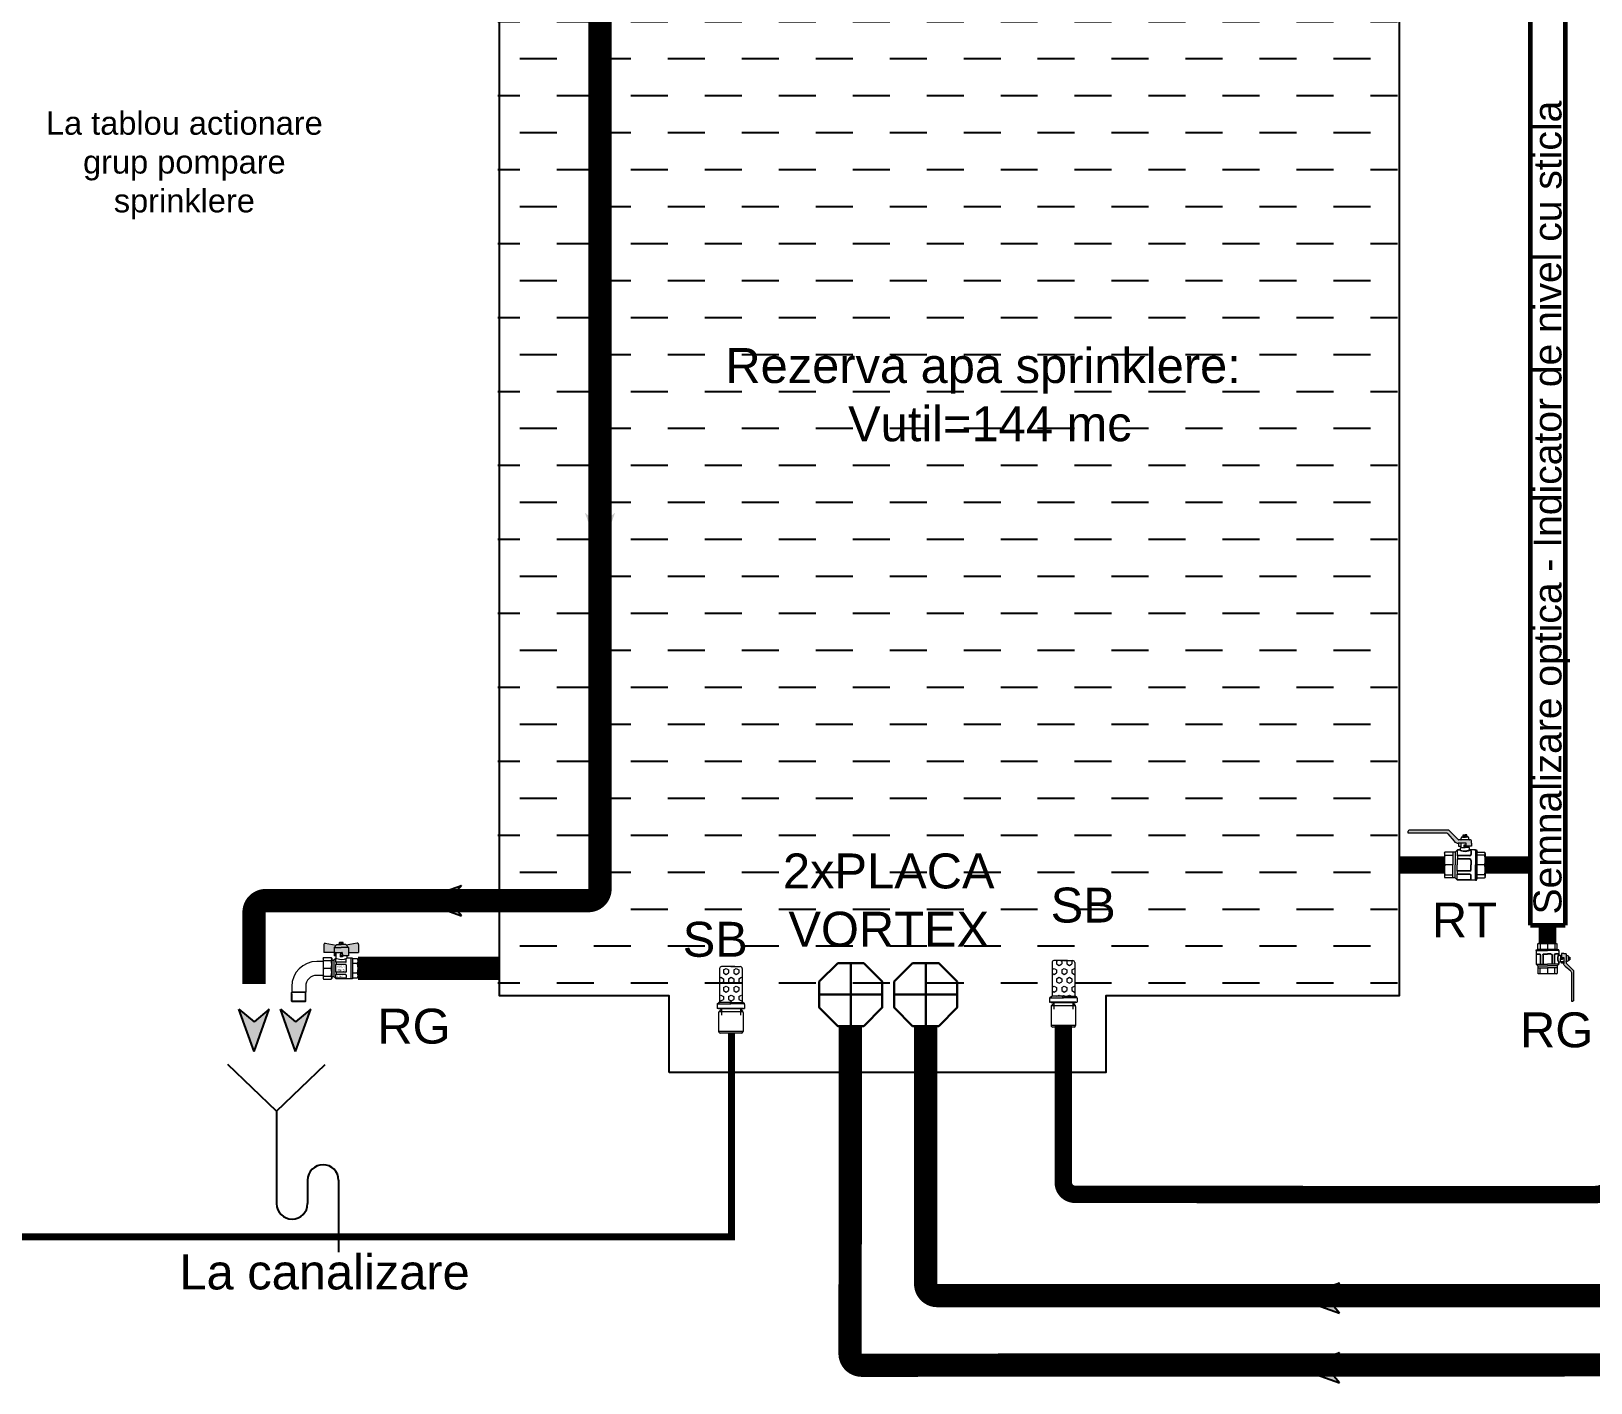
# Model space of a CAD drawing. Extents: x -6531732 to 89637, y -8915 to 32458.
# Drawn here: x 53039 to 59735, y 15292 to 21095 of the extents above; entities that cross this region are included whole.
import ezdxf
from ezdxf.enums import TextEntityAlignment as Align

# ---------------------------------------------------------------- set-up
doc = ezdxf.new("R2010")
doc.units = 0
for name, color, linetype, lineweight in [('S_HIDRANT', 1, 'HE_LINE', 25), ('SAN-MC-COLD WATER', 5, 'Continuous', 30), ('SAN-MC-HIDRANT', 1, 'HE_LINE', 25), ('SAN-MC-RECIRCULARE BAZIN', 21, 'GW_LINE', 30), ('SAN-MC-Sprinklere', 4, 'SPK_LINE', 25), ('SAN-MC-VALVE', 7, 'Continuous', 5)]:
    doc.layers.add(name, color=color, linetype=linetype, lineweight=lineweight)
doc.layers.add('SAN-MC-TEXT', color=7, linetype='Continuous')
doc.styles.get("Standard").update_dxf_attribs({"font": 'arial.ttf'})
doc.styles.add('txt', font='TXT', dxfattribs={"height": 0.2})
doc.linetypes.add('GW_LINE', pattern='A,50,15,["GW",Standard,S=0.1,R=0,X=2.5,Y=-6],-30', length=95)
doc.linetypes.add('HE_LINE', pattern='A,300,-250,["HE",Standard,S=0.5,R=0,X=-100.5,Y=-30.5],-100', length=650)
doc.linetypes.add('PSI_LINE', pattern='A,300,-150,["PSI",Standard,S=0.5,R=0,X=-130,Y=-30],-5', length=455)
doc.linetypes.add('SPK_LINE', pattern='A,300,-250,["SPK",Standard,S=0.5,R=0,X=-130.5,Y=-30.5],-100', length=650)

# ---------------------------------------------------------------- blocks, each defined once
blk = doc.blocks.new('Robinet Golire')
at = {"layer": 'SAN-MC-VALVE', "lineweight": 5}
h = blk.add_hatch(color=1, dxfattribs=at)
h.dxf.hatch_style = 1
h.paths.add_polyline_path([(-78, 83), (-117.3, 90, 0.466736), (-122, 86), (-122, 57), (-86, 57), (-86, 75)])
h.paths.add_polyline_path([(-44, 85), (-60, 85), (-76, 85), (-86, 75), (-60, 75), (-34, 75)])
h.paths.add_polyline_path([(-34, 75), (-60, 75), (-86, 75), (-86, 57), (-82, 57), (-58, 57, -0.414214), (-56, 55), (-56, 51), (-56, 45), (-34, 45)])
h.paths.add_polyline_path([(2, 86, 0.466736), (-2.7, 90), (-42, 83), (-34, 75), (-34, 57), (2, 57)])
at = {"layer": 'SAN-MC-VALVE', "linetype": 'Continuous', "lineweight": 5}
for p, q in [((-122, 86), (-122, 57)), ((-82, 57), (-122, 57)), ((-117.3, 90), (-78, 83)), ((-86, 75), (-76, 85)), ((-86, 75), (-60, 75)), ((-86, 75), (-86, 45)), ((-82, 57), (-58, 57)), ((-82, 57), (-82, 45)), ((-80, 57), (-80, 35)), ((-76, 85), (-60, 85)), ((-68.8, 86), (-68.8, 85)), ((-67.6, 87), (-67.8, 87)), ((-67, 92), (-67, 87.6)), ((-54, 93), (-66, 93)), ((-60, 93), (-60, 87)), ((-44, 85), (-60, 85)), ((-34, 75), (-60, 75)), ((-53, 87.6), (-53, 92)), ((-52.2, 87), (-52.4, 87)), ((-51.2, 85), (-51.2, 86)), ((-34, 75), (-44, 85)), ((-2.7, 90), (-42, 83)), ((-34, 75), (-34, 45)), ((-34, 57), (2, 57)), ((2, 86), (2, 57)), ((-125.4, 25), (-147.4, 25)), ((-124.8, 26.1), (-125.4, 25)), ((-125.4, 25), (-125.4, -25)), ((-124.8, 36.5), (-123.3, 39)), ((-124.8, 36.5), (-124.8, -36.5)), ((-123.3, 39), (-95.9, 39)), ((-123.3, 27.9), (-95.9, 27.9)), ((-95.9, 0), (-123.3, 0)), ((-95.9, 39), (-94.4, 36.5)), ((-94.4, 36.5), (-94.4, -36.5)), ((-94.4, 29), (-86.1, 29)), ((-80, 35.1), (-86.1, 29)), ((-86.1, 29), (-86.1, -29)), ((-80, 45), (-86, 45)), ((-80.1, 35), (-75.5, 35)), ((-80.1, 35), (-80.1, 22)), ((-44, 22), (-80.1, 22)), ((-44, 14), (-80.1, 14)), ((-80.1, 14), (-80.1, -14)), ((-78.1, 22), (-78.1, 14)), ((-56, 51), (-64, 51)), ((-64, 51), (-64, 41)), ((-56, 45), (-64, 45)), ((-56, 41), (-64, 41)), ((-56, 51), (-56, 55)), ((-56, 51), (-56, 41)), ((-34, 45), (-56, 45)), ((-42, 24), (-42, 35.2)), ((-42, 12), (-42, -12)), ((-40, 45), (-40, 37)), ((-20, 37), (-40, 37)), ((-26, 37), (-26, -37)), ((-20, 37), (-20, -37)), ((-2, 34.5), (-20, 34.5)), ((-2, 17.2), (-20, 17.2)), ((0, 31), (-2, 34.5)), ((0, 31), (0, -31)), ((-125.4, -25), (-147.4, -25)), ((-125.4, -25), (-124.8, -26.1)), ((-124.8, -36.5), (-123.3, -39)), ((-123.3, -27.9), (-95.9, -27.9)), ((-123.3, -39), (-95.9, -39)), ((-95.9, -39), (-94.4, -36.5)), ((-94.4, -29), (-86.1, -29)), ((-78.1, -37), (-86.1, -29)), ((-44, -14), (-80.1, -14)), ((-44, -22), (-80.1, -22)), ((-80.1, -22), (-80.1, -35)), ((-44, -35), (-80.1, -35)), ((-78.1, -14), (-78.1, -22)), ((-78.1, -35), (-78.1, -37)), ((-20, -37), (-78.1, -37)), ((-42, -24), (-42, -33)), ((-2, -17.2), (-20, -17.2)), ((-2, -34.5), (-20, -34.5)), ((0, -31), (-2, -34.5)), ((-237.4, -85.4), (-238.5, -86)), ((-186.3, -86), (-238.5, -86)), ((-238.5, -91), (-238.5, -86)), ((-238.5, -117.6), (-238.5, -91)), ((-236.8, -86), (-237.6, -85.5)), ((-237.4, -65), (-237.4, -85.4)), ((-187.4, -85.4), (-237.4, -85.4)), ((-236.8, -91), (-236.8, -86)), ((-236.8, -91), (-236.8, -119.3)), ((-187.1, -85.5), (-188, -86)), ((-188, -91), (-188, -86)), ((-188, -119.3), (-188, -91)), ((-187.4, -65), (-187.4, -85.4)), ((-186.3, -86), (-187.4, -85.4)), ((-186.3, -91), (-186.3, -86)), ((-186.3, -117.6), (-186.3, -91)), ((-186.3, -117.6), (-238.5, -117.6)), ((-236.1, -120), (-238.5, -117.6)), ((-188.7, -120), (-236.1, -120)), ((-186.3, -117.6), (-188.7, -120))]:
    blk.add_line(p, q, dxfattribs=at)
for centre, radius, start, end in [((-118, 86), 4, 79.9194, 180), ((-67.8, 86), 1, 90, 180), ((-67.6, 87.6), 0.6, 270, 0), ((-63.8, 75.3), 12.3, 71.9468, 106.3929), ((-66, 92), 1, 90, 180), ((-63.5, 86.4), 6.62, 58.1092, 121.8908), ((-56.5, 86.4), 6.62, 58.1092, 121.8908), ((-56.2, 75.3), 12.3, 73.6071, 108.0532), ((-58, 55), 2, 0, 90), ((-54, 92), 1, 0, 90), ((-52.4, 87.6), 0.6, 180, 270), ((-52.2, 86), 1, 0, 90), ((-2, 86), 4, 0, 100.0806), ((-147.4, -65), 90, 90, 180), ((-113.5, 33.5), 11.3, 150.6416, 209.3584), ((-56.8, 14), 68, 168.1398, 191.8602), ((-105.7, 33.5), 11.3, 330.6416, 29.3584), ((-162.4, 14), 68, 348.1398, 11.8602), ((-60, 76.1), 44, 249.3873, 297.0665), ((-44, 24), 2, 270, 0), ((-44, 12), 2, 0, 90), ((-19.2, 25.9), 19.3, 333.3369, 26.6631), ((-73.7, 0), 73.7, 346.5042, 13.4958), ((-147.4, -65), 40, 90, 180), ((-56.8, -14), 68, 168.1398, 191.8602), ((-113.5, -33.5), 11.3, 150.6416, 209.3584), ((-162.4, -14), 68, 348.1398, 11.8602), ((-105.7, -33.5), 11.3, 330.6416, 29.3584), ((-44, -12), 2, 270, 0), ((-44, -24), 2, 0, 90), ((-44, -33), 2, 270, 0), ((-19.1, -25.8), 19.1, 333.2139, 26.7861)]:
    blk.add_arc(centre, radius, start, end, dxfattribs=at)
at = {"layer": 'SAN-MC-VALVE', "linetype": 'Continuous', "lineweight": 5, "style": 'txt'}
for s, height, width, p in [('CW617N', 6, 0.666667, (-60.8, 7)), ('PN40', 8, 0.75, (-61.7, -6.2))]:
    blk.add_text(s, height=height, dxfattribs=dict(at, width=width)).set_placement(p, align=Align.MIDDLE)
blk.add_text('ITALY', height=5, dxfattribs=at).set_placement((-63.8, -28), align=Align.MIDDLE)
blk = doc.blocks.new('rez')
at = {"layer": 'SAN-MC-TEXT', "true_color": 0x7aafdf}
h = blk.add_hatch(dxfattribs=at)
h.set_pattern_fill('DASH', color=143, scale=50)
h.set_pattern_definition([(0, (-196570707.31, 148022967.08), (158.75, 158.75), [158.75, -158.75])])
h.paths.add_polyline_path([(650748.3, -1660.7), (654611.1, -1660.7), (654611.1, -6912.7), (650748.3, -6912.7)])
at = {"layer": 'SAN-MC-TEXT'}
blk.add_line((651227.9, -1658.4), (654618.4, -1658.4), dxfattribs=at)
blk.add_lwpolyline([(651483.9, -7239.9), (651483.9, -6910.3), (650755.5, -6910.3), (650755.5, -93.3), (654618.4, -93.3), (654618.4, -6910.3), (653358.7, -6910.3), (653358.7, -7239.9)], close=True, dxfattribs=at)
blk = doc.blocks.new('Sorb')
at = {"layer": 'SAN-MC-VALVE', "linetype": 'Continuous', "lineweight": 5}
h = blk.add_hatch(dxfattribs=at)
h.set_pattern_fill('HEX', scale=5)
h.set_pattern_definition([(0, (630084.182, 42518.263), (0, 27.4963066), [15.875, -31.75]), (120, (630084.182, 42518.263), (-23.8125, -13.7481533), [15.875, -31.75]), (60, (630100.057, 42518.263), (-23.8125, 13.7481533), [15.875, -31.75])])
h.paths.add_polyline_path([(774680.8, -65581.9, 0.416506), (774670.4, -65592.3), (774670.4, -65642.8), (774670.4, -65671.3), (774670.4, -65693.4, 0.411921), (774680.8, -65703.7), (774859.5, -65703.7), (774859.5, -65703.7, -0.145649), (774862.3, -65704.7), (774862.3, -65648), (774859.5, -65646.7), (774859.5, -65642.8), (774859.5, -65638.9), (774862.3, -65637.6), (774862.3, -65580.9, -0.155096), (774859.3, -65581.9)])
at = {"layer": 'SAN-MC-VALVE', "color": 7, "linetype": 'Continuous', "lineweight": 5}
for p, q in [((774670.4, -65642.8), (774670.4, -65592.2)), ((774670.4, -65642.8), (774670.4, -65614.3)), ((774670.4, -65642.8), (774670.4, -65614.3)), ((774680.8, -65581.9), (774859.3, -65581.9)), ((774869.3, -65570.2), (774859.5, -65581.9)), ((774862.3, -65637.6), (774862.3, -65580.9)), ((774868.3, -65571.5), (774863.8, -65579.3)), ((774869.8, -65569.9), (774869.8, -65642.8)), ((774872.8, -65568.9), (774893.1, -65568.9)), ((774893.1, -65568.9), (774894.4, -65570.2)), ((774894.4, -65708), (774894.4, -65570.2)), ((774894.4, -65575.7), (774894.4, -65715.4)), ((774894.4, -65575.7), (774896.4, -65577.6)), ((774894.4, -65577.6), (774896.4, -65577.6)), ((774897.5, -65578.4), (774897.5, -65707.2)), ((774897.5, -65591.7), (774930.9, -65591.7)), ((774670.4, -65621.4), (774670.4, -65671.3)), ((774670.4, -65642.8), (774670.4, -65693.4)), ((774670.4, -65642.8), (774670.4, -65671.3)), ((774670.4, -65642.8), (774670.4, -65671.3)), ((774859.5, -65638.9), (774862.3, -65637.6)), ((774859.5, -65638.9), (774869.8, -65638.9)), ((774859.5, -65638.9), (774859.5, -65642.8)), ((774859.5, -65646.7), (774859.5, -65642.8)), ((774859.5, -65646.7), (774869.8, -65646.7)), ((774859.5, -65646.7), (774862.3, -65648)), ((774862.3, -65637.6), (774869.8, -65638.9)), ((774862.3, -65648), (774869.8, -65646.7)), ((774862.3, -65648), (774862.3, -65704.7)), ((774869.8, -65715.7), (774869.8, -65642.8)), ((774897.5, -65693.9), (774930.9, -65693.9)), ((774680.8, -65703.7), (774859.3, -65703.7)), ((774869.3, -65715.4), (774859.5, -65703.7)), ((774868.3, -65714.1), (774863.8, -65706.3)), ((774872.8, -65716.7), (774893.1, -65716.7)), ((774893.1, -65716.7), (774894.4, -65715.4)), ((774894.4, -65709.9), (774896.4, -65708)), ((774894.4, -65708), (774896.4, -65708))]:
    blk.add_line(p, q, dxfattribs=at)
at = {"layer": 'SAN-MC-VALVE', "linetype": 'Continuous', "lineweight": 5}
for p, q in [((774897.5, -65592), (774911.1, -65579.4)), ((774897.5, -65592), (774897.5, -65693.6)), ((774913.5, -65579.4), (774913.5, -65705.2)), ((774916.6, -65577.2), (775019.1, -65577.2)), ((775019.1, -65577.2), (775019.1, -65708.4)), ((775027.1, -65585.3), (775027.1, -65700.3)), ((774898.3, -65693.7), (774911.1, -65706.1)), ((774916.7, -65708.4), (775019.1, -65708.4)), ((774917, -65708.4), (775015.9, -65708.4))]:
    blk.add_line(p, q, dxfattribs=at)
at = {"layer": 'SAN-MC-VALVE', "color": 7, "linetype": 'Continuous', "lineweight": 5}
for centre, radius, start, end in [((774680.8, -65592.3), 10.4, 90, 179.55113), ((774859.3, -65576.7), 5.18, 270, 330), ((774872.8, -65574.1), 5.18, 90, 150), ((774899.1, -65574.9), 3.89, 225, 245.5302), ((774899.1, -65574.9), 3.89, 225, 245.5302), ((774680.8, -65693.3), 10.4, 180.44887, 270), ((774859.3, -65708.9), 5.18, 30, 90), ((774872.8, -65711.5), 5.18, 210, 270), ((774899.1, -65710.7), 3.89, 114.4698, 135), ((774899.1, -65710.7), 3.89, 114.4698, 135)]:
    blk.add_arc(centre, radius, start, end, dxfattribs=at)
at = {"layer": 'SAN-MC-VALVE', "linetype": 'Continuous', "lineweight": 5}
for centre, start, end in [((774916.6, -65585.3), 90, 132.84754), ((775019.1, -65585.3), 0, 90), ((775019.1, -65700.3), 270, 0), ((774916.7, -65700.3), 225.85499, 270)]:
    blk.add_arc(centre, 8.05, start, end, dxfattribs=at)
blk = doc.blocks.new('Robinet Sfera')
at = {"layer": 'SAN-MC-VALVE'}
h = blk.add_hatch(color=1, dxfattribs=at)
h.dxf.hatch_style = 1
h.paths.add_polyline_path([(116.3, 81.3), (116.7, 103.1), (116.3, 104.9), (115.7, 105.9), (114.7, 106.9), (114.3, 107.2), (113.2, 107.6), (112, 107.8), (62.6, 107.8), (60.8, 108.1), (59.3, 109.1), (20, 148.4), (18.5, 149.4), (16.8, 149.8), (-151.3, 149.8), (-154.6, 148.4), (-156, 145.1), (-156, 137.3), (7.8, 137.3), (10, 137.1), (11.7, 136.4), (13.5, 135.4), (14.9, 134), (41.7, 102.1), (45.6, 98.4), (47.4, 97.2), (49.7, 96), (53.2, 94.7), (56.6, 94), (59.6, 93.8), (93.3, 93.8), (93.3, 81.3)])
at = {"layer": 'SAN-MC-VALVE', "linetype": 'Continuous'}
for p, q in [((-156, 137.3), (-156, 145.1)), ((-155.5, 137.3), (-156, 137.8)), ((7.8, 137.3), (-156, 137.3)), ((16.8, 149.8), (-151.3, 149.8)), ((14.9, 134), (41.7, 102.1)), ((59.3, 109.1), (20, 148.4)), ((93.3, 93.8), (59.6, 93.8)), ((61, 93.8), (61, 81.3)), ((61, 81.3), (71.5, 81.3)), ((88.6, 107.8), (62.6, 107.8)), ((69.2, 65.3), (69.2, 73.6)), ((70.8, 75.1), (88.6, 75.1)), ((71.5, 75.1), (71.5, 93.8)), ((72.3, 110.1), (72.3, 115.6)), ((77, 120.2), (88.7, 120.2)), ((80.9, 123.3), (78.6, 122.7)), ((78.6, 120.2), (78.6, 122.7)), ((78.6, 122.7), (88.7, 122.7)), ((78.6, 120.2), (78.8, 120.5)), ((78.8, 120.2), (79.9, 120.5)), ((78.8, 120.5), (78.8, 120.2)), ((79.9, 120.2), (82.2, 120.5)), ((79.9, 120.5), (79.9, 120.2)), ((80.9, 123.3), (80.9, 128.8)), ((80.9, 128.8), (88.7, 128.8)), ((82.2, 120.2), (85.2, 120.5)), ((82.2, 120.5), (82.2, 120.2)), ((84.8, 76.2), (84.8, 86.5)), ((92.5, 76.2), (84.8, 76.2)), ((85.2, 120.5), (85.2, 120.2)), ((85.2, 120.2), (88.7, 120.5)), ((85.5, 87.2), (91.8, 87.2)), ((91.8, 81.1), (85.5, 81.1)), ((112, 107.8), (88.6, 107.8)), ((106.5, 75.1), (88.6, 75.1)), ((96.4, 128.8), (88.7, 128.8)), ((88.7, 122.7), (88.7, 128.2)), ((98.8, 122.7), (88.7, 122.7)), ((88.7, 120.2), (92.1, 120.5)), ((88.7, 120.5), (88.7, 120.2)), ((100.3, 120.2), (88.7, 120.2)), ((92.1, 120.2), (95.1, 120.5)), ((92.1, 120.5), (92.1, 120.2)), ((92.5, 76.2), (92.5, 86.5)), ((93.3, 81.3), (93.3, 93.8)), ((116.3, 81.3), (93.3, 81.3)), ((95.2, 120.2), (97.4, 120.5)), ((95.2, 120.5), (95.2, 120.2)), ((96.4, 123.3), (96.4, 128.8)), ((96.4, 123.3), (98.8, 122.7)), ((97.4, 120.2), (98.6, 120.5)), ((97.4, 120.5), (97.4, 120.2)), ((98.6, 120.2), (98.8, 120.5)), ((98.6, 120.2), (98.6, 120.5)), ((98.6, 120.2), (98.6, 120.5)), ((98.6, 120.5), (98.6, 120.2)), ((98.8, 120.5), (98.8, 122.7)), ((105, 110.1), (105, 115.6)), ((105.8, 75.1), (105.8, 81.3)), ((108.1, 65.3), (108.1, 73.6)), ((116.3, 93.8), (116.7, 93.8)), ((116.3, 93.8), (116.3, 81.3)), ((116.7, 93.8), (116.7, 103.1)), ((0, 51.2), (2.3, 55.2)), ((0, 51.2), (0, -51.2)), ((46.7, 55.2), (2.3, 55.2)), ((2.3, 42.3), (35.8, 42.3)), ((35.8, 0), (2.3, 0)), ((35.8, 55.2), (35.8, 0)), ((35.8, -55.2), (35.8, 0)), ((56.8, 65.3), (46.7, 55.2)), ((46.7, 55.2), (46.7, 0)), ((46.7, -55.2), (46.7, 0)), ((67.7, 63.8), (55.2, 63.8)), ((55.2, 63.8), (55.2, 39.3)), ((108.9, 40.9), (55.2, 40.9)), ((108.9, 39.3), (55.2, 39.3)), ((108.9, 26.1), (55.2, 26.1)), ((55.2, 26.1), (55.2, 0)), ((108.9, 24.5), (55.2, 24.5)), ((55.2, -26.1), (55.2, 0)), ((67.7, 65.3), (56.8, 65.3)), ((56.8, 39.3), (56.8, 26.1)), ((133.7, 65.3), (109.6, 65.3)), ((110.4, 63.8), (109.6, 63.8)), ((113.5, 60.7), (113.5, 45.5)), ((113.5, 19.8), (113.5, 0)), ((113.5, -19.8), (113.5, 0)), ((115.1, 60.7), (115.1, 45.5)), ((115.1, 19.8), (115.1, 0)), ((115.1, -19.8), (115.1, 0)), ((133.7, 60.7), (133.7, 65.3)), ((133.7, 65.3), (133.7, 64.3)), ((133.7, 65.3), (133.7, 0)), ((133.7, 65.3), (138.4, 65.3)), ((133.7, 64.2), (133.7, 62.8)), ((133.7, 62.8), (133.7, 0)), ((133.7, -62.8), (133.7, 0)), ((133.7, 0), (133.7, -65.3)), ((138.4, 65.3), (140.8, 56.4)), ((138.4, 65.3), (138.4, 0)), ((138.4, -65.3), (138.4, 0)), ((141.1, -55.2), (141.1, 55.2)), ((172.7, 42.3), (141.1, 42.3)), ((172.7, 0), (141.1, 0)), ((142.3, 55.2), (172.7, 55.2)), ((175, 51.3), (172.7, 55.2)), ((175, 42.5), (175, -42.5)), ((0, -51.2), (2.3, -55.2)), ((2.3, -42.3), (35.8, -42.3)), ((46.7, -55.2), (2.3, -55.2)), ((56.8, -65.3), (46.7, -55.2)), ((108.9, -24.5), (55.2, -24.5)), ((108.9, -26.1), (55.2, -26.1)), ((108.9, -39.3), (55.2, -39.3)), ((55.2, -63.8), (55.2, -39.3)), ((108.9, -40.9), (55.2, -40.9)), ((110.4, -63.8), (55.2, -63.8)), ((56.8, -39.3), (56.8, -26.1)), ((133.7, -65.3), (56.8, -65.3)), ((113.5, -60.7), (113.5, -45.5)), ((115.1, -60.7), (115.1, -45.5)), ((133.7, -65.3), (133.7, -61.8)), ((133.7, -64.2), (133.7, -62.8)), ((133.7, -65.3), (133.7, -64.3)), ((133.7, -65.3), (138.4, -65.3)), ((138.4, -65.3), (140.8, -56.4)), ((172.7, -42.3), (141.1, -42.3)), ((142.3, -55.2), (172.7, -55.2)), ((175, -51.3), (172.7, -55.2))]:
    blk.add_line(p, q, dxfattribs=at)
at = {"layer": 'SAN-MC-VALVE'}
blk.add_line((175, 48.7), (175, -48.7), dxfattribs=at)
at = {"layer": 'SAN-MC-VALVE', "linetype": 'Continuous'}
for centre, radius, start, end in [((-151.3, 145.1), 4.67, 90, 180), ((7.8, 128), 9.33, 39.99993, 90), ((16.8, 145.1), 4.67, 45.00011, 90), ((59.6, 117.1), 23.3, 219.99997, 270), ((62.6, 112.4), 4.67, 225.00036, 270), ((70.8, 73.6), 1.56, 90, 180), ((70, 110.1), 2.33, 270, 0), ((77, 115.6), 4.67, 90, 180), ((83.6, 106.2), 17.3, 72.98299, 107.01701), ((84.8, 114.5), 14.2, 74.02007, 105.97993), ((85.5, 86.5), 0.778, 90, 180), ((85.5, 81.9), 0.778, 180, 270), ((92.6, 114.5), 14.2, 74.02007, 105.97993), ((93.7, 106.1), 17.4, 73.07119, 106.92881), ((91.8, 86.5), 0.778, 0, 90), ((91.8, 81.9), 0.778, 270, 0), ((100.3, 115.6), 4.67, 0, 90), ((107.3, 110.1), 2.33, 180, 270), ((106.5, 73.6), 1.56, 0, 90), ((112, 103.1), 4.67, 0, 90), ((10.3, 48.7), 10.3, 140.92108, 219.07892), ((98.2, 21.1), 98.2, 167.58159, 192.41841), ((98.2, -21.1), 98.2, 167.58159, 192.41841), ((67.7, 66.9), 1.56, 270, 0), ((67.7, 65.3), 1.56, 270, 0), ((109.6, 66.9), 1.56, 180, 270), ((109.6, 65.3), 1.56, 180, 270), ((108.9, 45.5), 4.67, 270, 0), ((108.9, 45.5), 6.22, 270, 0), ((108.9, 19.8), 6.22, 0, 90), ((108.9, 19.8), 4.67, 0, 90), ((110.4, 60.7), 3.11, 0, 90), ((112, 60.7), 3.11, 0, 90), ((142.3, 56.8), 1.56, 195.00016, 270), ((164.5, 48.7), 10.5, 321.77027, 38.22973), ((74.4, 21.1), 100.6, 347.87061, 12.12939), ((74.4, -21.1), 100.6, 347.87061, 12.12939), ((10.3, -48.7), 10.3, 140.92108, 219.07892), ((108.9, -19.8), 6.22, 270, 0), ((108.9, -19.8), 4.67, 270, 0), ((108.9, -45.5), 6.22, 0, 90), ((108.9, -45.5), 4.67, 0, 90), ((110.4, -60.7), 3.11, 270, 0), ((112, -60.7), 3.11, 270, 0), ((112, -66.9), 3.11, 89.99999722523565, 90), ((142.3, -56.8), 1.56, 90, 164.99984), ((164.5, -48.7), 10.5, 321.77027, 38.22973)]:
    blk.add_arc(centre, radius, start, end, dxfattribs=at)
at = {"layer": 'SAN-MC-VALVE', "linetype": 'Continuous', "extrusion": (0, 0, -1)}
for centre, major_axis, ratio in [((88.6, 64.2), (-19.9, 0), 0.355391), ((88.6, 66.1), (-19.4, -0.8), 0.343041)]:
    blk.add_ellipse(centre, major_axis=major_axis, ratio=ratio, start_param=3.141593, end_param=6.283185, dxfattribs=at)

msp = doc.modelspace()

# ---------------------------------------------------------------- hatches: boundary and pattern name
at = {"layer": 'SAN-MC-TEXT'}
h = msp.add_hatch(color=256, dxfattribs=at)
h.paths.add_polyline_path([(55546.3, 19027.7), (55481.4, 18973.4), (55481.4, 18846.3)])
h.paths.add_polyline_path([(55481.4, 18846.3), (55481.4, 18973.4), (55416.5, 19027.7)])
h = msp.add_hatch(color=256, dxfattribs=at)
h.paths.add_polyline_path([(54886.3, 17426.9), (54832, 17362), (54704.9, 17362)])
h.paths.add_polyline_path([(54704.9, 17362), (54832, 17362), (54886.3, 17297.1)])
h = msp.add_hatch(color=256, dxfattribs=at)
h.paths.add_polyline_path([(54061.1, 16896.3), (53996.2, 16842), (53996.2, 16714.9)])
h.paths.add_polyline_path([(53996.2, 16714.9), (53996.2, 16842), (53931.3, 16896.3)])
h = msp.add_hatch(color=256, dxfattribs=at)
h.paths.add_polyline_path([(54239.7, 16896.3), (54174.8, 16842), (54174.8, 16714.9)])
h.paths.add_polyline_path([(54174.8, 16714.9), (54174.8, 16842), (54109.9, 16896.3)])
h = msp.add_hatch(color=256, dxfattribs=at)
h.paths.add_polyline_path([(58656.6, 15590.8), (58602.3, 15655.7), (58475.2, 15655.7)])
h.paths.add_polyline_path([(58475.2, 15655.7), (58602.3, 15655.7), (58656.6, 15720.6)])
h = msp.add_hatch(color=256, dxfattribs=at)
h.paths.add_polyline_path([(58656.6, 15291.8), (58602.3, 15356.7), (58475.2, 15356.7)])
h.paths.add_polyline_path([(58475.2, 15356.7), (58602.3, 15356.7), (58656.6, 15421.6)])

# ---------------------------------------------------------------- linework, layer by layer
at = {"layer": 'S_HIDRANT', "color": 140, "linetype": 'Continuous', "const_width": 20}
for points in [[(59476.1, 17255.8), (59476.1, 22625.7)], [(59626.1, 17255.8), (59626.1, 22625.7)], [(59476.1, 17255.8), (59626.1, 17255.8)]]:
    msp.add_lwpolyline(points, dxfattribs=at)
at = {"layer": 'SAN-MC-COLD WATER', "color": 7}
for points in [[(56501.9, 17093.3), (56422.8, 17014.2), (56422.8, 16902.4), (56501.9, 16823.3), (56613.7, 16823.3), (56692.8, 16902.4), (56692.8, 17014.2), (56613.7, 17093.3)], [(56823.7, 17093.6), (56744.6, 17014.5), (56744.6, 16902.7), (56823.7, 16823.6), (56935.5, 16823.6), (57014.6, 16902.7), (57014.6, 17014.5), (56935.5, 17093.6)]]:
    msp.add_lwpolyline(points, close=True, dxfattribs=at)
for points in [[(56557.8, 17093.3), (56557.8, 16823.3)], [(56879.6, 17093.6), (56879.6, 16823.6)], [(56422.8, 16958.3), (56692.8, 16958.3)], [(56744.6, 16958.6), (57014.6, 16958.6)]]:
    msp.add_lwpolyline(points, dxfattribs=at)
at = {"layer": 'SAN-MC-HIDRANT', "color": 140, "linetype": 'PSI_LINE', "ltscale": 2, "const_width": 75}
for points in [[(58615.3, 16099.8), (59751.6, 16099.8, 0.414214), (59851.6, 16199.8), (59851.6, 22698)], [(57470.5, 16823.3), (57470.5, 16151.2, 0.414214), (57520.5, 16101.2), (58615.3, 16099.8)]]:
    msp.add_lwpolyline(points, format="xyb", dxfattribs=at)
for points in [[(58912.5, 17514.6), (59106.8, 17514.6)], [(59281.8, 17514.6), (59476.1, 17514.6)], [(59548.9, 17178.4), (59548.9, 17255.8)]]:
    msp.add_lwpolyline(points, dxfattribs=at)
at = {"layer": 'SAN-MC-RECIRCULARE BAZIN', "ltscale": 8, "const_width": 30}
msp.add_lwpolyline([(51800.2, 15918.6), (56045.6, 15918.6), (56045.6, 16793.2)], dxfattribs=at)
at = {"layer": 'SAN-MC-Sprinklere', "color": 3, "ltscale": 1.8, "const_width": 100}
for points in [[(55481.4, 22090.8), (55481.4, 17412, -0.414214), (55431.4, 17362), (54046.2, 17362, 0.414214), (53996.2, 17312), (53996.2, 17003.6)], [(56879.6, 16823.3), (56879.6, 15716.3, 0.414214), (56929.6, 15666.3), (61938.5, 15666.5, 0.414214), (61988.5, 15716.5), (61988.3, 17157.6)], [(56556.4, 16823.3), (56555, 15417.3, 0.414214), (56605, 15367.3), (62038.2, 15370.1)]]:
    msp.add_lwpolyline(points, format="xyb", dxfattribs=at)
msp.add_lwpolyline([(54442.7, 17070.9), (55049.6, 17070.9)], dxfattribs=at)
at = {"layer": 'SAN-MC-TEXT'}
for p, q in [((54704.9, 17362), (54886.3, 17426.9)), ((54886.3, 17426.9), (54832, 17362)), ((54704.9, 17362), (54886.3, 17297.1)), ((54886.3, 17297.1), (54832, 17362)), ((53996.2, 16714.9), (53931.3, 16896.3)), ((53931.3, 16896.3), (53996.2, 16842)), ((53996.2, 16714.9), (54061.1, 16896.3)), ((54061.1, 16896.3), (53996.2, 16842)), ((54174.8, 16714.9), (54109.9, 16896.3)), ((54109.9, 16896.3), (54174.8, 16842)), ((54174.8, 16714.9), (54239.7, 16896.3)), ((54239.7, 16896.3), (54174.8, 16842)), ((54092.6, 16457.7), (53883.4, 16657.7)), ((54092.6, 16457.7), (54301.9, 16657.7)), ((54092.6, 16457.7), (54092.6, 16061)), ((54225.9, 16161.6), (54225.9, 16061)), ((54359.2, 16161.6), (54359.2, 15853.2)), ((58475.2, 15655.7), (58656.6, 15720.6)), ((58656.6, 15720.6), (58602.3, 15655.7)), ((58475.2, 15655.7), (58656.6, 15590.8)), ((58656.6, 15590.8), (58602.3, 15655.7)), ((58475.2, 15356.7), (58656.6, 15421.6)), ((58656.6, 15421.6), (58602.3, 15356.7)), ((58475.2, 15356.7), (58656.6, 15291.8)), ((58656.6, 15291.8), (58602.3, 15356.7))]:
    msp.add_line(p, q, dxfattribs=at)
for centre, start, end in [((54292.5, 16161.6), 0, 180), ((54159.3, 16061), 180, 0)]:
    msp.add_arc(centre, 66.6, start, end, dxfattribs=at)

# ---------------------------------------------------------------- block references
msp.add_blockref('rez', (-595705.9, 23863.8))
msp.add_blockref('Robinet Sfera', (59106.5, 17514.9), dxfattribs=at)
at = {"layer": 'SAN-MC-TEXT', "xscale": 1.2, "yscale": 1.2, "zscale": 1.2}
msp.add_blockref('Robinet Golire', (54442.7, 17070.9), dxfattribs=at)
at = {"layer": 'SAN-MC-TEXT', "xscale": -0.75, "yscale": 0.75, "zscale": 0.75, "rotation": 270}
msp.add_blockref('Robinet Sfera', (59548.9, 17047.2), dxfattribs=at)
at = {"layer": 'SAN-MC-VALVE', "rotation": 270}
for p, xscale, yscale, zscale in [((108557.5, 636814.9), 0.8000000000000009, 0.8000000000000009, 0.8000000000000009), ((109985, 636841), 0.8, 0.8, 0.8)]:
    msp.add_blockref('Sorb', p, dxfattribs=dict(at, xscale=xscale, yscale=yscale, zscale=zscale))

# ---------------------------------------------------------------- texts
at = {"layer": 'SAN-MC-TEXT'}
msp.add_text('La canalizare ', height=150, dxfattribs=at).set_placement((53675.9, 15692.7))
at = {"layer": 'SAN-MC-TEXT', "insert": (59489.1, 17302.5), "char_height": 120, "width": 5050.105, "attachment_point": 1, "rotation": 90}
msp.add_mtext('Semnalizare optica - Indicator de nivel cu sticla', dxfattribs=at)
at = {"layer": 'SAN-MC-TEXT'}
for s, insert, char_height, width, attachment_point in [('\\A1;\\pxqc;La tablou actionare grup pompare sprinklere', (54408.6, 20750.2), 100, 1423.231, 3), ('\\pxqc;2xPLACA\\PVORTEX', (56290.1, 17564.3), 150, 861.8, 1), ('\\pxqc;SB ', (56249.3, 17417.9), 150, 2612.917, 1), ('RT ', (59053, 17353.8), 150, 2045.744, 1), ('\\pxqc;SB', (54669.7, 17270.9), 150, 2612.917, 1), ('RG', (54525.4, 16898), 150, 2045.744, 1), ('RG ', (59431.2, 16882.1), 150, 2045.744, 1)]:
    msp.add_mtext(s, dxfattribs=dict(at, insert=insert, char_height=char_height, width=width, attachment_point=attachment_point))
at = {"layer": 'SAN-MC-TEXT', "color": 1, "insert": (55955.3, 19734.3), "char_height": 150, "width": 2399.469, "attachment_point": 1}
msp.add_mtext('\\pxqc;{\\C256;Rezerva apa sprinklere:  Vutil=144 mc}', dxfattribs=at)

doc.saveas('drawing.dxf')
